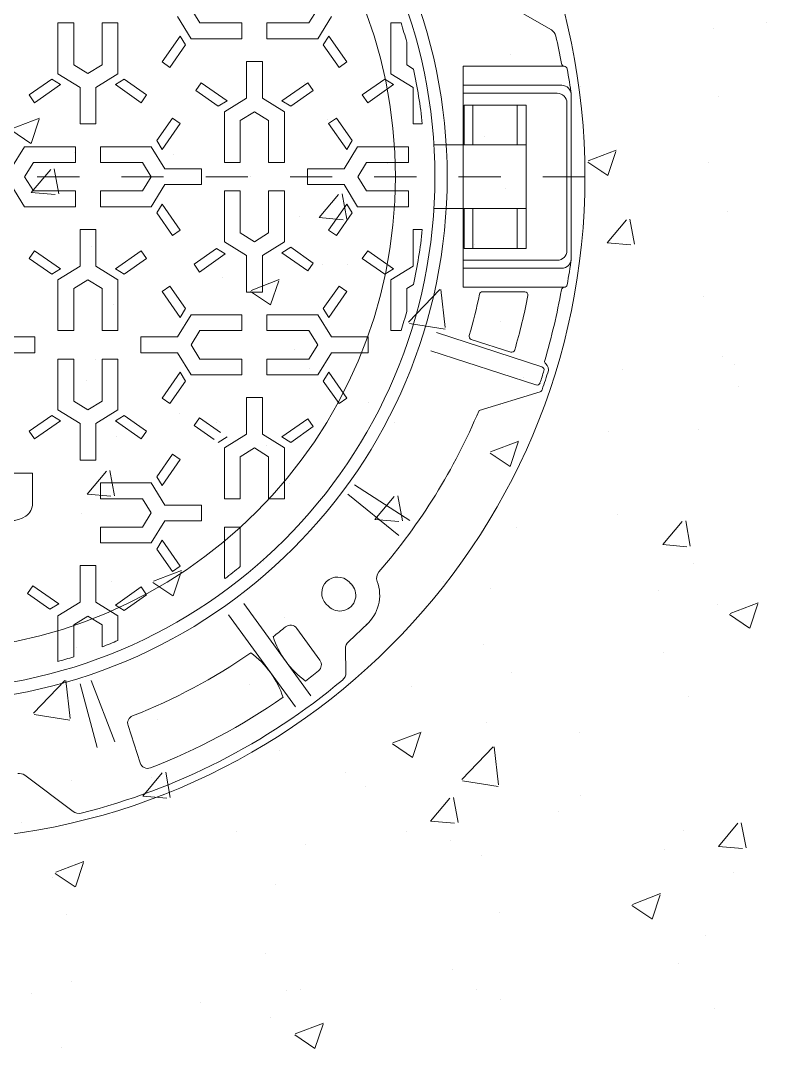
# Model space of a CAD drawing. Header units: millimetres. Extents: x 100 to 1222, y 100 to 694.
# Drawn here: x 310.25 to 312.021, y 527.775 to 530.215 of the extents above; entities that cross this region are included whole.
import ezdxf

# ---------------------------------------------------------------- set-up
doc = ezdxf.new("R2010")
doc.units = ezdxf.units.MM
doc.linetypes.add('SGC_DASHDOT', pattern=[1, 0.5, -0.25, 0, -0.25])
for name, color, linetype, lineweight in [('Alvenaria', 8, 'Continuous', 9), ('SGC-Conexoes (Linhas Externas)', 6, 'Continuous', 9), ('SGC-EIXOS', 9, 'SGC_DASHDOT', 9)]:
    doc.layers.add(name, color=color, linetype=linetype, lineweight=lineweight)

# ---------------------------------------------------------------- blocks, each defined once
blk = doc.blocks.new('BB-1-LC01-N0-D0-S0', base_point=(-177731.04, -35526.77))
at = {"layer": 'SGC-Conexoes (Linhas Externas)'}
for p, q in [((-177665.47, -35147.85), (-177635.02, -35124.91)), ((-177600.26, -35179.3), (-177592.6, -35155.71)), ((-177630.55, -35205.72), (-177619.88, -35165.46)), ((-177623.63, -35207.97), (-177608.59, -35169.12)), ((-177494.32, -35191.15), (-177536.67, -35249.44)), ((-177484.54, -35198.25), (-177526.89, -35256.54)), ((-177462.63, -35227.94), (-177462.36, -35212.88)), ((-177644.64, -35219.88), (-177644.64, -35248.76)), ((-177493.4, -35240.8), (-177478.82, -35220.74)), ((-177634.64, -35222.88), (-177634.64, -35243.17)), ((-177616.64, -35229.18), (-177616.64, -35241.26)), ((-177616.64, -35229.18), (-177616.64, -35243.17)), ((-177606.64, -35233.22), (-177606.64, -35248.76)), ((-177448.35, -35244.08), (-177460.72, -35232.45)), ((-177630.64, -35257.36), (-177644.64, -35248.76)), ((-177625.64, -35248.7), (-177634.64, -35243.17)), ((-177625.64, -35248.7), (-177616.64, -35243.17)), ((-177620.64, -35257.36), (-177606.64, -35248.76)), ((-177649.64, -35252.97), (-177663.89, -35262.94)), ((-177644.07, -35256.39), (-177649.64, -35252.97)), ((-177644.07, -35256.39), (-177649.64, -35252.97)), ((-177608.28, -35255.64), (-177602.71, -35252.21)), ((-177602.71, -35252.21), (-177588.46, -35262.19)), ((-177474.79, -35256.28), (-177473.37, -35254.86)), ((-177644.07, -35256.39), (-177660.45, -35267.86)), ((-177630.64, -35280.57), (-177630.64, -35257.36)), ((-177620.64, -35280.57), (-177620.64, -35257.36)), ((-177608.28, -35255.64), (-177591.9, -35267.11)), ((-177663.89, -35262.94), (-177660.45, -35267.86)), ((-177591.9, -35267.11), (-177588.46, -35262.19)), ((-177538.74, -35272.47), (-177539.24, -35272.77)), ((-177539.24, -35304.97), (-177539.24, -35272.77)), ((-177460.55, -35270.52), (-177459.13, -35269.1)), ((-177630.64, -35280.57), (-177620.64, -35280.57)), ((-177625.64, -35280.57), (-177630.64, -35280.57)), ((-177625.64, -35280.57), (-177620.64, -35280.57)), ((-177620.64, -35280.57), (-177622.14, -35280.57)), ((-177620.64, -35280.57), (-177622.14, -35280.57)), ((-177582.09, -35291.04), (-177572.11, -35276.79)), ((-177578.66, -35296.61), (-177567.19, -35280.23)), ((-177567.19, -35280.23), (-177572.11, -35276.79)), ((-177529.24, -35304.97), (-177529.24, -35279.95)), ((-177529.24, -35304.97), (-177529.24, -35280.27)), ((-177578.66, -35296.61), (-177582.09, -35291.04)), ((-177617.74, -35294.97), (-177585.54, -35294.97)), ((-177617.74, -35304.97), (-177617.74, -35294.97)), ((-177617.74, -35299.97), (-177617.74, -35296.47)), ((-177617.74, -35299.97), (-177617.74, -35300.55)), ((-177617.74, -35299.97), (-177617.74, -35300.55)), ((-177617.74, -35299.97), (-177617.74, -35300.55)), ((-177576.94, -35308.97), (-177585.54, -35294.97)), ((-177461.17, -35325.9), (-177428.87, -35299.6)), ((-177617.74, -35304.97), (-177591.14, -35304.97)), ((-177609.32, -35304.97), (-177593.04, -35304.97)), ((-177585.61, -35313.97), (-177591.14, -35304.97)), ((-177529.24, -35304.97), (-177539.24, -35304.97)), ((-177539.24, -35304.97), (-177539.24, -35304.97)), ((-177539.24, -35304.97), (-177539.24, -35304.97)), ((-177539.24, -35304.97), (-177537.74, -35304.97)), ((-177534.24, -35304.97), (-177537.74, -35304.97)), ((-177534.24, -35304.97), (-177529.24, -35304.97)), ((-177534.24, -35304.97), (-177531.74, -35304.97)), ((-177534.24, -35304.97), (-177530.74, -35304.97)), ((-177529.24, -35304.97), (-177531.74, -35304.97)), ((-177529.24, -35304.97), (-177530.49, -35304.97)), ((-177553.74, -35308.97), (-177576.94, -35308.97)), ((-177553.74, -35318.97), (-177553.74, -35308.97)), ((-177553.74, -35313.97), (-177553.74, -35308.97)), ((-177553.74, -35308.97), (-177553.74, -35310.47)), ((-177553.74, -35308.97), (-177553.74, -35310.47)), ((-177456.89, -35331.79), (-177421.9, -35309.2)), ((-177585.61, -35313.97), (-177591.14, -35322.97)), ((-177576.94, -35318.97), (-177585.54, -35332.97)), ((-177553.74, -35318.97), (-177576.94, -35318.97)), ((-177553.74, -35313.97), (-177553.74, -35318.97)), ((-177553.74, -35318.97), (-177553.74, -35317.47)), ((-177553.74, -35318.97), (-177553.74, -35318.97)), ((-177617.74, -35322.97), (-177591.14, -35322.97)), ((-177617.74, -35322.97), (-177617.74, -35332.97)), ((-177617.74, -35325.26), (-177617.74, -35322.97)), ((-177539.24, -35322.97), (-177539.24, -35355.16)), ((-177539.24, -35322.97), (-177529.24, -35322.97)), ((-177539.24, -35322.97), (-177534.24, -35322.97)), ((-177539.24, -35322.97), (-177539.24, -35322.97)), ((-177539.24, -35322.97), (-177537.74, -35322.97)), ((-177529.24, -35322.97), (-177530.74, -35322.97)), ((-177529.24, -35322.97), (-177529.24, -35349.57)), ((-177511.24, -35322.97), (-177511.24, -35349.57)), ((-177511.24, -35322.97), (-177511.24, -35347.66)), ((-177511.24, -35322.97), (-177509.99, -35322.97)), ((-177511.24, -35322.97), (-177508.74, -35322.97)), ((-177506.24, -35322.97), (-177511.24, -35322.97)), ((-177511.24, -35322.97), (-177501.24, -35322.97)), ((-177506.24, -35322.97), (-177509.74, -35322.97)), ((-177506.24, -35322.97), (-177508.74, -35322.97)), ((-177506.24, -35322.97), (-177502.74, -35322.97)), ((-177501.24, -35322.97), (-177502.74, -35322.97)), ((-177501.24, -35322.97), (-177501.24, -35355.16)), ((-177501.24, -35322.97), (-177501.24, -35322.97)), ((-177501.24, -35322.97), (-177501.24, -35322.97)), ((-177617.74, -35332.97), (-177585.54, -35332.97)), ((-177578.66, -35331.32), (-177582.09, -35336.89)), ((-177578.66, -35331.32), (-177567.19, -35347.7)), ((-177582.09, -35336.89), (-177572.11, -35351.14)), ((-177630.64, -35347.37), (-177630.64, -35370.57)), ((-177630.64, -35347.37), (-177629.14, -35347.37)), ((-177630.64, -35347.37), (-177629.14, -35347.37)), ((-177625.64, -35347.37), (-177630.64, -35347.37)), ((-177620.64, -35347.37), (-177630.64, -35347.37)), ((-177625.64, -35347.37), (-177620.64, -35347.37)), ((-177620.64, -35347.37), (-177622.14, -35347.37)), ((-177620.64, -35347.37), (-177620.64, -35370.57)), ((-177620.64, -35347.37), (-177620.64, -35347.37)), ((-177567.19, -35347.7), (-177572.11, -35351.14)), ((-177520.24, -35355.1), (-177529.24, -35349.57)), ((-177520.24, -35355.1), (-177511.24, -35349.57)), ((-177537.59, -35362.04), (-177543.16, -35358.61)), ((-177525.24, -35363.76), (-177539.24, -35355.16)), ((-177515.24, -35363.76), (-177501.24, -35355.16)), ((-177502.88, -35362.04), (-177497.31, -35358.61)), ((-177497.31, -35358.61), (-177483.06, -35368.59)), ((-177659.37, -35360.82), (-177662.81, -35365.74)), ((-177648.56, -35375.72), (-177662.81, -35365.74)), ((-177642.99, -35372.29), (-177659.37, -35360.82)), ((-177608.28, -35372.29), (-177591.9, -35360.82)), ((-177602.71, -35375.72), (-177588.46, -35365.74)), ((-177591.9, -35360.82), (-177588.46, -35365.74)), ((-177545.75, -35360.42), (-177558.49, -35369.34)), ((-177541.77, -35364.96), (-177555.05, -35374.26)), ((-177525.24, -35386.97), (-177525.24, -35363.76)), ((-177515.24, -35386.97), (-177515.24, -35363.76)), ((-177502.88, -35362.04), (-177486.5, -35373.51)), ((-177642.99, -35372.29), (-177648.56, -35375.72)), ((-177630.64, -35370.57), (-177644.64, -35379.17)), ((-177620.64, -35370.57), (-177606.64, -35379.17)), ((-177608.28, -35372.29), (-177602.71, -35375.72)), ((-177555.05, -35374.26), (-177558.49, -35369.34)), ((-177486.5, -35373.51), (-177483.06, -35368.59)), ((-177339.46, -35390.7), (-177378.11, -35378.89)), ((-177644.64, -35411.37), (-177644.64, -35379.17)), ((-177625.64, -35379.24), (-177634.64, -35384.77)), ((-177634.64, -35411.37), (-177634.64, -35384.77)), ((-177625.64, -35379.24), (-177616.64, -35384.77)), ((-177616.64, -35411.37), (-177616.64, -35384.77)), ((-177606.64, -35411.37), (-177606.64, -35379.17)), ((-177578.68, -35386.63), (-177573.76, -35383.19)), ((-177563.78, -35397.44), (-177573.76, -35383.19)), ((-177476.69, -35397.44), (-177466.71, -35383.19)), ((-177461.79, -35386.63), (-177466.71, -35383.19)), ((-177634.64, -35411.37), (-177634.64, -35386.67)), ((-177567.21, -35403.01), (-177578.68, -35386.63)), ((-177525.24, -35386.97), (-177515.24, -35386.97)), ((-177520.24, -35386.97), (-177515.24, -35386.97)), ((-177515.24, -35386.97), (-177516.74, -35386.97)), ((-177515.24, -35386.97), (-177516.74, -35386.97)), ((-177473.26, -35403.01), (-177461.79, -35386.63)), ((-177567.21, -35403.01), (-177563.78, -35397.44)), ((-177473.26, -35403.01), (-177476.69, -35397.44)), ((-177342.04, -35395), (-177408.58, -35416.62)), ((-177568.93, -35415.37), (-177560.33, -35401.37)), ((-177528.14, -35401.37), (-177560.33, -35401.37)), ((-177528.14, -35411.37), (-177528.14, -35401.37)), ((-177528.14, -35401.37), (-177528.14, -35401.37)), ((-177528.14, -35401.37), (-177528.14, -35401.37)), ((-177528.14, -35401.37), (-177528.14, -35402.87)), ((-177528.14, -35406.37), (-177528.14, -35402.87)), ((-177512.34, -35401.37), (-177480.14, -35401.37)), ((-177512.34, -35401.37), (-177512.34, -35402.87)), ((-177512.34, -35401.37), (-177512.34, -35401.37)), ((-177512.34, -35401.37), (-177512.34, -35401.37)), ((-177512.34, -35411.37), (-177512.34, -35401.37)), ((-177512.34, -35406.37), (-177512.34, -35402.87)), ((-177471.54, -35415.37), (-177480.14, -35401.37)), ((-177634.64, -35411.37), (-177644.64, -35411.37)), ((-177644.64, -35411.37), (-177644.64, -35411.37)), ((-177644.64, -35411.37), (-177644.64, -35411.37)), ((-177644.64, -35411.37), (-177643.14, -35411.37)), ((-177639.64, -35411.37), (-177643.14, -35411.37)), ((-177639.64, -35411.37), (-177634.64, -35411.37)), ((-177639.64, -35411.37), (-177637.14, -35411.37)), ((-177639.64, -35411.37), (-177636.14, -35411.37)), ((-177634.64, -35411.37), (-177637.14, -35411.37)), ((-177634.64, -35411.37), (-177635.89, -35411.37)), ((-177606.64, -35411.37), (-177616.64, -35411.37)), ((-177616.64, -35411.37), (-177615.14, -35411.37)), ((-177606.64, -35411.37), (-177611.64, -35411.37)), ((-177560.27, -35420.37), (-177554.74, -35411.37)), ((-177535.16, -35411.37), (-177554.74, -35411.37)), ((-177528.14, -35411.37), (-177552.83, -35411.37)), ((-177528.14, -35406.37), (-177528.14, -35407.31)), ((-177528.14, -35406.37), (-177528.14, -35407.31)), ((-177528.14, -35406.37), (-177528.14, -35407.31)), ((-177512.34, -35406.37), (-177512.34, -35411.37)), ((-177512.34, -35406.37), (-177512.34, -35408.87)), ((-177512.34, -35406.37), (-177512.34, -35409.87)), ((-177512.34, -35411.37), (-177512.34, -35408.87)), ((-177512.34, -35411.37), (-177512.34, -35410.12)), ((-177512.34, -35411.37), (-177485.74, -35411.37)), ((-177512.34, -35411.37), (-177487.64, -35411.37)), ((-177480.21, -35420.37), (-177485.74, -35411.37)), ((-177338.3, -35406.49), (-177404.95, -35428.14)), ((-177659.14, -35415.37), (-177682.34, -35415.37)), ((-177659.14, -35415.37), (-177659.14, -35416.87)), ((-177659.14, -35415.37), (-177659.14, -35416.87)), ((-177659.14, -35420.37), (-177659.14, -35415.37)), ((-177592.14, -35415.37), (-177568.93, -35415.37)), ((-177592.14, -35420.37), (-177592.14, -35415.37)), ((-177592.14, -35415.37), (-177592.14, -35416.87)), ((-177592.14, -35415.37), (-177592.14, -35416.87)), ((-177448.34, -35415.37), (-177471.54, -35415.37)), ((-177448.34, -35415.37), (-177448.34, -35416.87)), ((-177448.34, -35415.37), (-177448.34, -35416.87)), ((-177448.34, -35420.37), (-177448.34, -35415.37)), ((-177382.98, -35423.84), (-177358.07, -35415.75)), ((-177659.14, -35420.37), (-177659.14, -35425.37)), ((-177659.14, -35425.37), (-177659.14, -35423.87)), ((-177592.14, -35420.37), (-177592.14, -35425.37)), ((-177592.14, -35425.37), (-177592.14, -35423.87)), ((-177560.27, -35420.37), (-177554.74, -35429.37)), ((-177480.21, -35420.37), (-177485.74, -35429.37)), ((-177448.34, -35420.37), (-177448.34, -35425.37)), ((-177448.34, -35425.37), (-177448.34, -35423.87)), ((-177659.14, -35425.37), (-177682.34, -35425.37)), ((-177659.14, -35425.37), (-177659.14, -35425.37)), ((-177644.64, -35429.37), (-177644.64, -35461.56)), ((-177634.64, -35429.37), (-177644.64, -35429.37)), ((-177644.64, -35429.37), (-177644.64, -35429.37)), ((-177644.64, -35429.37), (-177644.64, -35429.37)), ((-177644.64, -35429.37), (-177643.14, -35429.37)), ((-177639.64, -35429.37), (-177643.14, -35429.37)), ((-177639.64, -35429.37), (-177634.64, -35429.37)), ((-177639.64, -35429.37), (-177637.14, -35429.37)), ((-177639.64, -35429.37), (-177636.14, -35429.37)), ((-177634.64, -35429.37), (-177637.14, -35429.37)), ((-177634.64, -35429.37), (-177635.89, -35429.37)), ((-177634.64, -35429.37), (-177634.64, -35454.06)), ((-177634.64, -35429.37), (-177634.64, -35455.97)), ((-177616.64, -35429.37), (-177616.64, -35455.97)), ((-177606.64, -35429.37), (-177616.64, -35429.37)), ((-177616.64, -35429.37), (-177615.14, -35429.37)), ((-177606.64, -35429.37), (-177611.64, -35429.37)), ((-177606.64, -35429.37), (-177608.14, -35429.37)), ((-177606.64, -35429.37), (-177606.64, -35461.56)), ((-177606.64, -35429.37), (-177606.64, -35429.37)), ((-177592.14, -35425.37), (-177568.93, -35425.37)), ((-177592.14, -35425.37), (-177592.14, -35425.37)), ((-177568.93, -35425.37), (-177560.33, -35439.37)), ((-177528.14, -35429.37), (-177554.74, -35429.37)), ((-177528.14, -35439.37), (-177528.14, -35429.37)), ((-177528.14, -35429.37), (-177528.14, -35430.87)), ((-177512.34, -35429.37), (-177485.74, -35429.37)), ((-177512.34, -35429.37), (-177512.34, -35430.87)), ((-177512.34, -35439.37), (-177512.34, -35429.37)), ((-177471.54, -35425.37), (-177480.14, -35439.37)), ((-177448.34, -35425.37), (-177471.54, -35425.37)), ((-177448.34, -35425.37), (-177448.34, -35425.37)), ((-177433.84, -35429.37), (-177433.84, -35461.56)), ((-177433.84, -35429.37), (-177428.84, -35429.37)), ((-177433.84, -35429.37), (-177432.34, -35429.37)), ((-177433.84, -35429.37), (-177433.84, -35429.37)), ((-177433.84, -35429.37), (-177427.46, -35429.37)), ((-177528.14, -35439.37), (-177528.14, -35434.37)), ((-177512.34, -35439.37), (-177512.34, -35434.37)), ((-177567.21, -35437.72), (-177578.68, -35454.1)), ((-177563.78, -35443.29), (-177573.76, -35457.54)), ((-177567.21, -35437.72), (-177563.78, -35443.29)), ((-177528.14, -35439.37), (-177560.33, -35439.37)), ((-177528.14, -35439.37), (-177528.14, -35437.87)), ((-177528.14, -35439.37), (-177528.14, -35439.37)), ((-177512.34, -35439.37), (-177512.34, -35437.87)), ((-177512.34, -35439.37), (-177480.14, -35439.37)), ((-177512.34, -35439.37), (-177512.34, -35439.37)), ((-177473.26, -35437.72), (-177476.69, -35443.29)), ((-177476.69, -35443.29), (-177466.71, -35457.54)), ((-177473.26, -35437.72), (-177461.79, -35454.1)), ((-177423.84, -35441.5), (-177423.84, -35455.97)), ((-177625.64, -35461.5), (-177634.64, -35455.97)), ((-177625.64, -35461.5), (-177616.64, -35455.97)), ((-177578.68, -35454.1), (-177573.76, -35457.54)), ((-177525.24, -35453.77), (-177525.24, -35476.97)), ((-177520.24, -35453.77), (-177525.24, -35453.77)), ((-177525.24, -35453.77), (-177515.24, -35453.77)), ((-177520.24, -35453.77), (-177515.24, -35453.77)), ((-177515.24, -35453.77), (-177516.74, -35453.77)), ((-177515.24, -35453.77), (-177516.74, -35453.77)), ((-177515.24, -35453.77), (-177515.24, -35476.97)), ((-177461.79, -35454.1), (-177466.71, -35457.54)), ((-177419.6, -35458.57), (-177423.84, -35455.97)), ((-177388.09, -35456.78), (-177324.22, -35456.78)), ((-177388.09, -35596.75), (-177388.09, -35456.78)), ((-177375.81, -35453.99), (-177349.09, -35453.99)), ((-177630.64, -35470.16), (-177644.64, -35461.56)), ((-177620.64, -35470.16), (-177606.64, -35461.56)), ((-177419.84, -35470.16), (-177433.84, -35461.56)), ((-177648.56, -35465.01), (-177662.81, -35474.99)), ((-177642.99, -35468.44), (-177659.37, -35479.91)), ((-177642.99, -35468.44), (-177648.56, -35465.01)), ((-177608.28, -35468.44), (-177602.71, -35465.01)), ((-177608.28, -35468.44), (-177591.9, -35479.91)), ((-177602.71, -35465.01), (-177588.46, -35474.99)), ((-177555.05, -35466.47), (-177558.49, -35471.39)), ((-177538.67, -35477.94), (-177555.05, -35466.47)), ((-177502.88, -35478.69), (-177486.5, -35467.22)), ((-177486.5, -35467.22), (-177483.06, -35472.14)), ((-177437.76, -35465.01), (-177452.01, -35474.99)), ((-177432.19, -35468.44), (-177448.57, -35479.91)), ((-177432.19, -35468.44), (-177437.76, -35465.01)), ((-177388.09, -35468.86), (-177325.75, -35468.86)), ((-177659.37, -35479.91), (-177662.81, -35474.99)), ((-177630.64, -35493.37), (-177630.64, -35470.16)), ((-177620.64, -35493.37), (-177620.64, -35470.16)), ((-177591.9, -35479.91), (-177588.46, -35474.99)), ((-177544.24, -35481.37), (-177558.49, -35471.39)), ((-177497.31, -35482.12), (-177483.06, -35472.14)), ((-177448.57, -35479.91), (-177452.01, -35474.99)), ((-177419.84, -35493.37), (-177419.84, -35470.16)), ((-177388.09, -35473.9), (-177328.54, -35473.9)), ((-177319.7, -35474.91), (-177319.7, -35526.77)), ((-177538.67, -35477.94), (-177544.24, -35481.37)), ((-177538.67, -35477.94), (-177544.24, -35481.37)), ((-177525.24, -35476.97), (-177539.24, -35485.57)), ((-177515.24, -35476.97), (-177501.24, -35485.57)), ((-177502.88, -35478.69), (-177497.31, -35482.12)), ((-177387.57, -35481.45), (-177387.57, -35506.63)), ((-177387.57, -35481.45), (-177348.29, -35481.45)), ((-177381.98, -35481.45), (-177381.98, -35506.63)), ((-177353.88, -35481.45), (-177353.88, -35506.63)), ((-177348.29, -35481.45), (-177348.29, -35526.77)), ((-177322.49, -35479.94), (-177322.49, -35526.77)), ((-177582.09, -35503.84), (-177572.11, -35489.59)), ((-177567.19, -35493.03), (-177572.11, -35489.59)), ((-177539.24, -35517.77), (-177539.24, -35485.57)), ((-177520.24, -35485.64), (-177529.24, -35491.17)), ((-177520.24, -35485.64), (-177511.24, -35491.17)), ((-177501.24, -35517.77), (-177501.24, -35485.57)), ((-177473.28, -35493.03), (-177468.36, -35489.59)), ((-177458.38, -35503.84), (-177468.36, -35489.59)), ((-177630.64, -35493.37), (-177629.14, -35493.37)), ((-177630.64, -35493.37), (-177629.14, -35493.37)), ((-177620.64, -35493.37), (-177630.64, -35493.37)), ((-177625.64, -35493.37), (-177630.64, -35493.37)), ((-177625.64, -35493.37), (-177620.64, -35493.37)), ((-177620.64, -35493.37), (-177622.14, -35493.37)), ((-177620.64, -35493.37), (-177620.64, -35493.37)), ((-177578.66, -35509.41), (-177567.19, -35493.03)), ((-177529.24, -35517.77), (-177529.24, -35491.17)), ((-177511.24, -35517.77), (-177511.24, -35491.17)), ((-177511.24, -35517.77), (-177511.24, -35493.07)), ((-177461.81, -35509.41), (-177473.28, -35493.03)), ((-177419.84, -35493.37), (-177418.34, -35493.37)), ((-177419.84, -35493.37), (-177419.84, -35493.37)), ((-177414.84, -35493.37), (-177419.84, -35493.37)), ((-177419.84, -35493.37), (-177413.98, -35493.37)), ((-177414.84, -35493.37), (-177413.98, -35493.37)), ((-177674.33, -35521.77), (-177665.73, -35507.77)), ((-177633.54, -35507.77), (-177665.73, -35507.77)), ((-177633.54, -35517.77), (-177633.54, -35507.77)), ((-177633.54, -35507.77), (-177633.54, -35507.77)), ((-177633.54, -35507.77), (-177633.54, -35507.77)), ((-177633.54, -35507.77), (-177633.54, -35509.27)), ((-177617.74, -35507.77), (-177585.54, -35507.77)), ((-177617.74, -35507.77), (-177617.74, -35507.77)), ((-177617.74, -35507.77), (-177617.74, -35512.77)), ((-177617.74, -35507.77), (-177617.74, -35509.27)), ((-177617.74, -35507.77), (-177617.74, -35517.77)), ((-177576.94, -35521.77), (-177585.54, -35507.77)), ((-177578.66, -35509.41), (-177582.09, -35503.84)), ((-177463.53, -35521.77), (-177454.93, -35507.77)), ((-177461.81, -35509.41), (-177458.38, -35503.84)), ((-177422.74, -35507.77), (-177454.93, -35507.77)), ((-177422.74, -35507.77), (-177422.74, -35509.27)), ((-177422.74, -35507.77), (-177422.74, -35507.77)), ((-177422.74, -35507.77), (-177422.74, -35507.77)), ((-177422.74, -35517.77), (-177422.74, -35507.77)), ((-177406.9, -35506.63), (-177348.29, -35506.63)), ((-177633.54, -35512.77), (-177633.54, -35509.27)), ((-177633.54, -35512.77), (-177633.54, -35516.27)), ((-177633.54, -35512.77), (-177633.54, -35515.27)), ((-177633.54, -35512.77), (-177633.54, -35517.77)), ((-177633.54, -35517.77), (-177633.54, -35515.27)), ((-177422.74, -35512.77), (-177422.74, -35509.27)), ((-177422.74, -35512.77), (-177422.74, -35517.77)), ((-177422.74, -35512.77), (-177422.74, -35515.27)), ((-177422.74, -35512.77), (-177422.74, -35516.27)), ((-177422.74, -35517.77), (-177422.74, -35515.27)), ((-177665.67, -35526.77), (-177660.14, -35517.77)), ((-177633.54, -35517.77), (-177660.14, -35517.77)), ((-177633.54, -35517.77), (-177658.23, -35517.77)), ((-177633.54, -35517.77), (-177633.54, -35516.52)), ((-177617.74, -35517.77), (-177617.74, -35516.27)), ((-177617.74, -35517.77), (-177591.14, -35517.77)), ((-177585.61, -35526.77), (-177591.14, -35517.77)), ((-177553.74, -35521.77), (-177576.94, -35521.77)), ((-177553.74, -35521.77), (-177553.74, -35521.77)), ((-177553.74, -35521.77), (-177553.74, -35523.27)), ((-177553.74, -35521.77), (-177553.74, -35531.77)), ((-177553.74, -35526.77), (-177553.74, -35521.77)), ((-177539.24, -35517.77), (-177529.24, -35517.77)), ((-177539.24, -35517.77), (-177537.74, -35517.77)), ((-177539.24, -35517.77), (-177539.24, -35517.77)), ((-177539.24, -35517.77), (-177534.24, -35517.77)), ((-177529.24, -35517.77), (-177530.74, -35517.77)), ((-177511.24, -35517.77), (-177501.24, -35517.77)), ((-177506.24, -35517.77), (-177511.24, -35517.77)), ((-177511.24, -35517.77), (-177508.74, -35517.77)), ((-177511.24, -35517.77), (-177509.99, -35517.77)), ((-177506.24, -35517.77), (-177509.74, -35517.77)), ((-177506.24, -35517.77), (-177508.74, -35517.77)), ((-177506.24, -35517.77), (-177502.74, -35517.77)), ((-177501.24, -35517.77), (-177502.74, -35517.77)), ((-177501.24, -35517.77), (-177501.24, -35517.77)), ((-177501.24, -35517.77), (-177501.24, -35517.77)), ((-177486.74, -35521.77), (-177463.53, -35521.77)), ((-177486.74, -35521.77), (-177486.74, -35523.27)), ((-177486.74, -35521.77), (-177486.74, -35523.27)), ((-177486.74, -35526.77), (-177486.74, -35521.77)), ((-177454.87, -35526.77), (-177449.34, -35517.77)), ((-177422.74, -35517.77), (-177449.34, -35517.77)), ((-177422.74, -35517.77), (-177447.43, -35517.77)), ((-177422.74, -35517.77), (-177422.74, -35516.52)), ((-177665.67, -35526.77), (-177660.14, -35535.77)), ((-177585.61, -35526.77), (-177591.14, -35535.77)), ((-177553.74, -35526.77), (-177553.74, -35531.77)), ((-177486.74, -35526.77), (-177486.74, -35531.77)), ((-177454.87, -35526.77), (-177449.34, -35535.77)), ((-177348.29, -35572.08), (-177348.29, -35526.77)), ((-177322.49, -35573.59), (-177322.49, -35526.77)), ((-177319.7, -35578.63), (-177319.7, -35526.77)), ((-177674.33, -35531.77), (-177665.73, -35545.77)), ((-177576.94, -35531.77), (-177585.54, -35545.77)), ((-177553.74, -35531.77), (-177576.94, -35531.77)), ((-177553.74, -35531.77), (-177553.74, -35530.27)), ((-177553.74, -35531.77), (-177553.74, -35530.27)), ((-177486.74, -35531.77), (-177486.74, -35530.27)), ((-177486.74, -35531.77), (-177463.53, -35531.77)), ((-177486.74, -35531.77), (-177486.74, -35531.77)), ((-177463.53, -35531.77), (-177454.93, -35545.77)), ((-177633.54, -35535.77), (-177660.14, -35535.77)), ((-177633.54, -35545.77), (-177633.54, -35535.77)), ((-177633.54, -35535.77), (-177633.54, -35537.27)), ((-177633.54, -35545.77), (-177633.54, -35540.77)), ((-177617.74, -35535.77), (-177617.74, -35538.27)), ((-177617.74, -35540.77), (-177617.74, -35535.77)), ((-177617.74, -35535.77), (-177617.74, -35545.77)), ((-177617.74, -35535.77), (-177593.04, -35535.77)), ((-177617.74, -35535.77), (-177591.14, -35535.77)), ((-177617.74, -35535.77), (-177617.74, -35537.02)), ((-177617.74, -35540.77), (-177617.74, -35537.27)), ((-177617.74, -35540.77), (-177617.74, -35538.27)), ((-177617.74, -35540.77), (-177617.74, -35544.27)), ((-177539.24, -35535.77), (-177539.24, -35567.96)), ((-177529.24, -35535.77), (-177539.24, -35535.77)), ((-177539.24, -35535.77), (-177537.74, -35535.77)), ((-177539.24, -35535.77), (-177539.24, -35535.77)), ((-177539.24, -35535.77), (-177539.24, -35535.77)), ((-177534.24, -35535.77), (-177537.74, -35535.77)), ((-177534.24, -35535.77), (-177529.24, -35535.77)), ((-177534.24, -35535.77), (-177530.74, -35535.77)), ((-177534.24, -35535.77), (-177531.74, -35535.77)), ((-177529.24, -35535.77), (-177531.74, -35535.77)), ((-177529.24, -35535.77), (-177530.49, -35535.77)), ((-177529.24, -35535.77), (-177529.24, -35560.46)), ((-177529.24, -35535.77), (-177529.24, -35562.37)), ((-177511.24, -35535.77), (-177511.24, -35562.37)), ((-177501.24, -35535.77), (-177511.24, -35535.77)), ((-177511.24, -35535.77), (-177509.74, -35535.77)), ((-177501.24, -35535.77), (-177506.24, -35535.77)), ((-177501.24, -35535.77), (-177502.74, -35535.77)), ((-177501.24, -35535.77), (-177501.24, -35567.96)), ((-177501.24, -35535.77), (-177501.24, -35535.77)), ((-177422.74, -35535.77), (-177449.34, -35535.77)), ((-177422.74, -35545.77), (-177422.74, -35535.77)), ((-177422.74, -35535.77), (-177422.74, -35537.27)), ((-177422.74, -35545.77), (-177422.74, -35540.77)), ((-177633.54, -35545.77), (-177665.73, -35545.77)), ((-177633.54, -35545.77), (-177633.54, -35544.27)), ((-177633.54, -35545.77), (-177633.54, -35545.77)), ((-177617.74, -35545.77), (-177585.54, -35545.77)), ((-177578.66, -35544.12), (-177582.09, -35549.69)), ((-177578.66, -35544.12), (-177567.19, -35560.5)), ((-177461.81, -35544.12), (-177473.28, -35560.5)), ((-177461.81, -35544.12), (-177458.38, -35549.69)), ((-177422.74, -35545.77), (-177454.93, -35545.77)), ((-177422.74, -35545.77), (-177422.74, -35544.27)), ((-177422.74, -35545.77), (-177422.74, -35545.77)), ((-177406.9, -35546.91), (-177348.29, -35546.91)), ((-177387.57, -35572.08), (-177387.57, -35546.91)), ((-177381.98, -35572.08), (-177381.98, -35546.91)), ((-177353.88, -35572.08), (-177353.88, -35546.91)), ((-177582.09, -35549.69), (-177572.11, -35563.94)), ((-177458.38, -35549.69), (-177468.36, -35563.94)), ((-177630.64, -35560.17), (-177630.64, -35583.37)), ((-177630.64, -35560.17), (-177629.14, -35560.17)), ((-177630.64, -35560.17), (-177629.14, -35560.17)), ((-177620.64, -35560.17), (-177630.64, -35560.17)), ((-177625.64, -35560.17), (-177630.64, -35560.17)), ((-177625.64, -35560.17), (-177620.64, -35560.17)), ((-177620.64, -35560.17), (-177622.14, -35560.17)), ((-177620.64, -35560.17), (-177620.64, -35583.37)), ((-177620.64, -35560.17), (-177620.64, -35560.17)), ((-177567.19, -35560.5), (-177572.11, -35563.94)), ((-177473.28, -35560.5), (-177468.36, -35563.94)), ((-177419.84, -35560.17), (-177419.84, -35583.37)), ((-177419.84, -35560.17), (-177418.34, -35560.17)), ((-177419.84, -35560.17), (-177419.84, -35560.17)), ((-177414.84, -35560.17), (-177419.84, -35560.17)), ((-177419.84, -35560.17), (-177413.98, -35560.17)), ((-177414.84, -35560.17), (-177413.98, -35560.17)), ((-177520.24, -35567.9), (-177529.24, -35562.37)), ((-177520.24, -35567.9), (-177511.24, -35562.37)), ((-177659.37, -35573.62), (-177662.81, -35578.54)), ((-177642.99, -35585.09), (-177659.37, -35573.62)), ((-177608.28, -35585.09), (-177591.9, -35573.62)), ((-177591.9, -35573.62), (-177588.46, -35578.54)), ((-177543.16, -35571.41), (-177557.41, -35581.39)), ((-177537.59, -35574.84), (-177543.16, -35571.41)), ((-177525.24, -35576.56), (-177539.24, -35567.96)), ((-177515.24, -35576.56), (-177501.24, -35567.96)), ((-177502.88, -35574.84), (-177497.31, -35571.41)), ((-177497.31, -35571.41), (-177483.06, -35581.39)), ((-177448.57, -35573.62), (-177452.01, -35578.54)), ((-177432.19, -35585.09), (-177448.57, -35573.62)), ((-177387.57, -35572.08), (-177348.29, -35572.08)), ((-177648.56, -35588.52), (-177662.81, -35578.54)), ((-177602.71, -35588.52), (-177588.46, -35578.54)), ((-177537.59, -35574.84), (-177553.97, -35586.31)), ((-177525.24, -35599.77), (-177525.24, -35576.56)), ((-177515.24, -35599.77), (-177515.24, -35576.56)), ((-177502.88, -35574.84), (-177486.5, -35586.31)), ((-177437.76, -35588.52), (-177452.01, -35578.54)), ((-177388.09, -35579.63), (-177328.54, -35579.63)), ((-177642.99, -35585.09), (-177648.56, -35588.52)), ((-177630.64, -35583.37), (-177644.64, -35591.97)), ((-177620.64, -35583.37), (-177606.64, -35591.97)), ((-177608.28, -35585.09), (-177602.71, -35588.52)), ((-177553.97, -35586.31), (-177557.41, -35581.39)), ((-177486.5, -35586.31), (-177483.06, -35581.39)), ((-177432.19, -35585.09), (-177437.76, -35588.52)), ((-177419.84, -35583.37), (-177433.84, -35591.97)), ((-177388.09, -35584.67), (-177325.75, -35584.67)), ((-177644.64, -35624.17), (-177644.64, -35591.97)), ((-177625.64, -35592.04), (-177634.64, -35597.57)), ((-177625.64, -35592.04), (-177616.64, -35597.57)), ((-177606.64, -35624.17), (-177606.64, -35591.97)), ((-177433.84, -35624.17), (-177433.84, -35591.97)), ((-177634.64, -35624.17), (-177634.64, -35597.57)), ((-177634.64, -35624.17), (-177634.64, -35599.47)), ((-177616.64, -35624.17), (-177616.64, -35597.57)), ((-177578.68, -35599.43), (-177573.76, -35595.99)), ((-177567.21, -35615.81), (-177578.68, -35599.43)), ((-177563.78, -35610.24), (-177573.76, -35595.99)), ((-177525.24, -35599.77), (-177523.74, -35599.77)), ((-177525.24, -35599.77), (-177523.74, -35599.77)), ((-177520.24, -35599.77), (-177525.24, -35599.77)), ((-177515.24, -35599.77), (-177525.24, -35599.77)), ((-177520.24, -35599.77), (-177515.24, -35599.77)), ((-177515.24, -35599.77), (-177516.74, -35599.77)), ((-177515.24, -35599.77), (-177515.24, -35599.77)), ((-177476.69, -35610.24), (-177466.71, -35595.99)), ((-177473.26, -35615.81), (-177461.79, -35599.43)), ((-177461.79, -35599.43), (-177466.71, -35595.99)), ((-177419.6, -35594.96), (-177423.84, -35597.57)), ((-177423.84, -35612.03), (-177423.84, -35597.57)), ((-177388.09, -35596.75), (-177324.22, -35596.75)), ((-177567.21, -35615.81), (-177563.78, -35610.24)), ((-177567.21, -35615.81), (-177563.78, -35610.24)), ((-177473.26, -35615.81), (-177476.69, -35610.24)), ((-177568.93, -35628.17), (-177560.33, -35614.17)), ((-177528.14, -35614.17), (-177560.33, -35614.17)), ((-177528.14, -35614.17), (-177528.14, -35615.67)), ((-177528.14, -35614.17), (-177528.14, -35614.17)), ((-177528.14, -35614.17), (-177528.14, -35619.17)), ((-177528.14, -35614.17), (-177528.14, -35624.17)), ((-177512.34, -35614.17), (-177480.14, -35614.17)), ((-177512.34, -35614.17), (-177512.34, -35624.17)), ((-177512.34, -35614.17), (-177512.34, -35619.17)), ((-177512.34, -35614.17), (-177512.34, -35614.17)), ((-177512.34, -35614.17), (-177512.34, -35615.67)), ((-177471.54, -35628.17), (-177480.14, -35614.17)), ((-177365.11, -35638.69), (-177332.32, -35619.76)), ((-177634.64, -35624.17), (-177644.64, -35624.17)), ((-177644.64, -35624.17), (-177644.64, -35624.17)), ((-177644.64, -35624.17), (-177644.64, -35624.17)), ((-177644.64, -35624.17), (-177643.14, -35624.17)), ((-177639.64, -35624.17), (-177643.14, -35624.17)), ((-177639.64, -35624.17), (-177634.64, -35624.17)), ((-177639.64, -35624.17), (-177637.14, -35624.17)), ((-177639.64, -35624.17), (-177636.14, -35624.17)), ((-177634.64, -35624.17), (-177637.14, -35624.17)), ((-177634.64, -35624.17), (-177635.89, -35624.17)), ((-177606.64, -35624.17), (-177616.64, -35624.17)), ((-177616.64, -35624.17), (-177615.14, -35624.17)), ((-177606.64, -35624.17), (-177611.64, -35624.17)), ((-177606.64, -35624.17), (-177608.14, -35624.17)), ((-177606.64, -35624.17), (-177606.64, -35624.17)), ((-177560.27, -35633.17), (-177554.74, -35624.17)), ((-177528.14, -35624.17), (-177554.74, -35624.17)), ((-177528.14, -35624.17), (-177528.14, -35622.67)), ((-177512.34, -35624.17), (-177512.34, -35622.67)), ((-177512.34, -35624.17), (-177485.74, -35624.17)), ((-177480.21, -35633.17), (-177485.74, -35624.17)), ((-177433.84, -35624.17), (-177428.84, -35624.17)), ((-177433.84, -35624.17), (-177432.34, -35624.17)), ((-177433.84, -35624.17), (-177433.84, -35624.17)), ((-177433.84, -35624.17), (-177427.46, -35624.17))]:
    blk.add_line(p, q, dxfattribs=at)
blk.add_lwpolyline([(-177673.43, -35339.21), (-177660.67, -35339.21), (-177660.67, -35320.17, 0.241531), (-177664.89, -35311.94, 0.366568), (-177683.75, -35313.45, 0.387414), (-177703.45, -35312.59), (-177703.45, -35309.19), (-177716.21, -35311.21), (-177716.21, -35339.21), (-177703.45, -35339.21), (-177703.45, -35323.83, -1), (-177694.07, -35323.83), (-177694.07, -35339.21), (-177682.81, -35339.21), (-177682.81, -35323.83, -1), (-177673.43, -35323.83)], format="xyb", close=True, dxfattribs=at)
for radius in [420, 332.79, 325, 300]:
    blk.add_circle((-177731.04, -35526.77), radius, dxfattribs=at)
for centre, radius, start, end in [((-177631.39, -35129.74), 6.04, 75.91049, 127), ((-177731.04, -35526.77), 415.39, 50.08951, 75.91049), ((-177669.11, -35143.03), 6.04, 260.83243, 307), ((-177587.84, -35157.25), 5, 68.81758, 162), ((-177731.04, -35526.77), 401.29, 55.20809, 68.81758), ((-177595.51, -35180.85), 5, 162, 248.6052), ((-177731.04, -35526.77), 366.52, 55.31679, 68.6052), ((-177556.85, -35178.97), 57.75, 306.416, 341.584), ((-177453.64, -35253.96), 57.75, 126.416, 161.584), ((-177731.04, -35526.77), 401.29, 51.22758, 52.71257), ((-177468.4, -35212.78), 6.04, 359, 50.08951), ((-177482.87, -35217.8), 5, 324, 51.22758), ((-177731.04, -35526.77), 318.81, 72.39996, 74.27597), ((-177731.04, -35526.77), 318.81, 67.03331, 68.97166), ((-177456.59, -35228.04), 6.04, 179, 226.76611), ((-177731.04, -35526.77), 366.52, 51.04262, 52.59574), ((-177497.44, -35237.87), 5, 231.04262, 324), ((-177466.15, -35261.88), 25.18, 339.73641, 48.53222), ((-177466.15, -35261.88), 10.07, 314.22987, 135.77013), ((-177467.58, -35263.31), 10.07, 135.77429, 315.77373), ((-177731.04, -35526.77), 318.81, 50.73037, 52.90432), ((-177436.87, -35272.69), 6.04, 159.73641, 220.81703), ((-177731.04, -35526.77), 382.66, 22.73372, 40.81703), ((-177340.05, -35392.63), 2.01, 19.06363, 73), ((-177730.75, -35527.64), 415.39, 17.28009, 19.06363), ((-177341.41, -35396.91), 2.01, 18.5657, 108), ((-177728.16, -35526.81), 409.99, 18, 18.5657), ((-177338.92, -35404.57), 2.01, 288, 17.4343), ((-177728.16, -35526.81), 409.99, 17.4343, 18), ((-177338.92, -35404.57), 4.8, 309.7794, 17.4343), ((-177334.56, -35409.81), 2.01, 129.7794, 196.43548), ((-177731.04, -35526.77), 411.35, 10.02917, 16.43548), ((-177357.45, -35417.66), 2.01, 16.27999, 108), ((-177731.04, -35526.77), 391.21, 11.07908, 16.27999), ((-177382.36, -35425.76), 2.01, 108, 196.15589), ((-177731.04, -35526.77), 318.81, 15.51282, 17.78867), ((-177731.04, -35526.77), 361, 11.8894, 16.15589), ((-177375.81, -35451.98), 2.01, 191.8894, 270), ((-177349.09, -35451.98), 2.01, 270, 11.07908), ((-177323.99, -35454.78), 2.01, 190.02917, 265.3466), ((-177324.32, -35458.79), 2.01, 10.22747, 85.3466), ((-177731.04, -35526.77), 318.81, 6.01352, 12.35143), ((-177728.47, -35531.71), 412.69, 7.91181, 10.22747), ((-177325.75, -35474.91), 6.04, 0, 90), ((-177328.54, -35479.94), 6.04, 0, 90), ((-177731.04, -35526.77), 318.81, 347.64857, 353.98648), ((-177328.54, -35573.59), 6.04, 270, 0), ((-177325.75, -35578.63), 6.04, 270, 0), ((-177728.47, -35521.82), 412.69, 349.77253, 352.08819), ((-177731.04, -35526.77), 411.35, 347.49453, 349.97083), ((-177323.99, -35598.75), 2.01, 94.6534, 169.97083), ((-177324.32, -35594.74), 2.01, 274.6534, 349.77253), ((-177731.04, -35526.77), 318.81, 342.21133, 344.48718), ((-177335.34, -35614.53), 6.04, 300, 347.49453)]:
    blk.add_arc(centre, radius, start, end, dxfattribs=at)
at = {"layer": 'SGC-EIXOS'}
blk.add_line((-177311.04, -35526.77), (-178151.04, -35526.77), dxfattribs=at)

msp = doc.modelspace()

# ---------------------------------------------------------------- linework, layer by layer
at = {"layer": 'Alvenaria'}
for p, q in [((312.0208, 530.2103), (312.0208, 530.2103)), ((311.8943, 530.1953), (311.8943, 530.1953)), ((311.4132, 530.1343), (311.4132, 530.1343)), ((310.9242, 530.0672), (310.9242, 530.0672)), ((311.5783, 530.0587), (311.5783, 530.0587)), ((311.9081, 530.0359), (311.9081, 530.0359)), ((311.2176, 530.0113), (311.2176, 530.0113)), ((310.229, 529.958), (310.2957, 529.9836)), ((310.2755, 529.9233), (310.2948, 529.9808)), ((310.4294, 529.9958), (310.4294, 529.9958)), ((310.9792, 529.9799), (310.9792, 529.9799)), ((310.2277, 529.9553), (310.2751, 529.9234)), ((311.3526, 529.9405), (311.3526, 529.9405)), ((311.5978, 529.8817), (311.6645, 529.9073)), ((311.6443, 529.847), (311.6636, 529.9045)), ((310.3776, 529.9007), (310.3776, 529.9007)), ((310.6135, 529.8971), (310.6135, 529.8971)), ((310.276, 529.807), (310.322, 529.8618)), ((310.3416, 529.8036), (310.3305, 529.8633)), ((311.122, 529.8756), (311.122, 529.8756)), ((311.5966, 529.879), (311.644, 529.8471)), ((311.8827, 529.8782), (311.8827, 529.8782)), ((310.7971, 529.8452), (310.7971, 529.8452)), ((311.6305, 529.8541), (311.6305, 529.8541)), ((310.276, 529.807), (310.333, 529.802)), ((311.4016, 529.8172), (311.4016, 529.8172)), ((310.9592, 529.7473), (311.0051, 529.802)), ((311.0247, 529.7438), (311.0137, 529.8035)), ((311.9293, 529.7623), (311.9293, 529.7623)), ((310.9126, 529.7501), (310.9126, 529.7501)), ((310.9592, 529.7472), (311.0162, 529.7422)), ((311.6424, 529.6875), (311.6883, 529.7422)), ((311.7079, 529.6841), (311.6969, 529.7438)), ((311.5808, 529.7314), (311.5808, 529.7314)), ((311.6424, 529.6875), (311.6993, 529.6825)), ((310.4179, 529.6787), (310.4179, 529.6787)), ((311.3278, 529.6831), (311.3278, 529.6831)), ((310.967, 529.6356), (310.967, 529.6356)), ((311.0254, 529.6361), (311.0254, 529.6361)), ((310.7286, 529.6042), (310.7286, 529.6042)), ((310.7975, 529.5745), (310.8642, 529.6001)), ((310.844, 529.5398), (310.8633, 529.5973)), ((310.7963, 529.5718), (310.8437, 529.5399)), ((311.1716, 529.499), (311.2458, 529.5763)), ((311.2586, 529.4861), (311.2481, 529.5766)), ((310.4699, 529.5407), (310.4699, 529.5407)), ((311.8711, 529.5611), (311.8711, 529.5611)), ((311.1733, 529.4955), (311.258, 529.4823)), ((311.39, 529.5001), (311.39, 529.5001)), ((310.901, 529.4331), (310.901, 529.4331)), ((311.9172, 529.418), (311.9172, 529.418)), ((310.428, 529.4103), (310.428, 529.4103)), ((311.9446, 529.3981), (311.9446, 529.3981)), ((310.9365, 529.3888), (310.9365, 529.3888)), ((311.6787, 529.3866), (311.6787, 529.3866)), ((310.4063, 529.3617), (310.4063, 529.3617)), ((311.445, 529.3674), (311.445, 529.3674)), ((311.9534, 529.3459), (311.9534, 529.3459)), ((311.0772, 529.3074), (311.0772, 529.3074)), ((311.3891, 529.3027), (311.3891, 529.3027)), ((310.6289, 529.2824), (310.6289, 529.2824)), ((310.7165, 529.2599), (310.7165, 529.2599)), ((311.1373, 529.2609), (311.1373, 529.2609)), ((310.478, 529.2285), (310.478, 529.2285)), ((311.6458, 529.2394), (311.6458, 529.2394)), ((311.8596, 529.244), (311.8596, 529.244)), ((310.8336, 529.2074), (310.8336, 529.2074)), ((311.3661, 529.191), (311.4328, 529.2166)), ((311.4126, 529.1563), (311.4319, 529.2138)), ((311.3648, 529.1883), (311.4122, 529.1564)), ((311.3785, 529.183), (311.3785, 529.183)), ((310.4082, 529.0906), (310.4541, 529.1453)), ((310.4737, 529.0871), (310.4627, 529.1468)), ((310.2782, 529.112), (310.2782, 529.112)), ((310.8894, 529.116), (310.8894, 529.116)), ((310.4082, 529.0905), (310.4651, 529.0856)), ((311.0914, 529.0308), (311.1373, 529.0855)), ((311.1569, 529.0274), (311.1459, 529.0871)), ((310.3947, 529.0446), (310.3947, 529.0446)), ((311.0914, 529.0308), (311.1483, 529.0258)), ((311.6666, 529.0423), (311.6666, 529.0423)), ((311.8401, 528.9676), (311.8291, 529.0273)), ((311.4282, 529.0109), (311.4282, 529.0109)), ((311.7746, 528.971), (311.8205, 529.0258)), ((311.7746, 528.971), (311.8315, 528.966)), ((310.8266, 528.9317), (310.8266, 528.9317)), ((310.5658, 528.8838), (310.6324, 528.9094)), ((310.6123, 528.8491), (310.6316, 528.9066)), ((310.747, 528.9047), (310.747, 528.9047)), ((311.848, 528.9269), (311.848, 528.9269)), ((310.4659, 528.8842), (310.4659, 528.8842)), ((310.5645, 528.8811), (310.6119, 528.8492)), ((311.2555, 528.8832), (311.2555, 528.8832)), ((311.3669, 528.866), (311.3669, 528.866)), ((311.7639, 528.8617), (311.7639, 528.8617)), ((311.9346, 528.8075), (312.0013, 528.8331)), ((311.9053, 528.8297), (311.9053, 528.8297)), ((311.9811, 528.7728), (312.0004, 528.8303)), ((310.8778, 528.7989), (310.8778, 528.7989)), ((311.9334, 528.8048), (311.9808, 528.7729)), ((311.3498, 528.7344), (311.3498, 528.7344)), ((310.3831, 528.7275), (310.3831, 528.7275)), ((311.7768, 528.7141), (311.7768, 528.7141)), ((311.416, 528.6666), (311.416, 528.6666)), ((310.2814, 528.5711), (310.3556, 528.6485)), ((310.3683, 528.5583), (310.3578, 528.6487)), ((310.7943, 528.639), (310.7943, 528.639)), ((311.1776, 528.6352), (311.1776, 528.6352)), ((311.8364, 528.6099), (311.8364, 528.6099)), ((310.283, 528.5676), (310.3678, 528.5545)), ((310.576, 528.556), (310.576, 528.556)), ((311.3553, 528.5489), (311.3553, 528.5489)), ((311.1343, 528.5003), (311.201, 528.5259)), ((311.1808, 528.4656), (311.2001, 528.5231)), ((311.578, 528.5253), (311.578, 528.5253)), ((311.1331, 528.4976), (311.1805, 528.4657)), ((311.2979, 528.4135), (311.3721, 528.4908)), ((311.3849, 528.4006), (311.3744, 528.4911)), ((310.8662, 528.4818), (310.8662, 528.4818)), ((310.5404, 528.3741), (310.5863, 528.4288)), ((310.5615, 528.418), (310.5615, 528.418)), ((310.6059, 528.3707), (310.5949, 528.4304)), ((311.0226, 528.4299), (311.0226, 528.4299)), ((310.3715, 528.4104), (310.3715, 528.4104)), ((311.07, 528.3965), (311.07, 528.3965)), ((311.2996, 528.41), (311.3843, 528.3968)), ((310.5404, 528.3741), (310.5973, 528.3691)), ((311.2236, 528.3143), (311.2695, 528.3691)), ((311.2891, 528.3109), (311.2781, 528.3706)), ((311.5785, 528.375), (311.5785, 528.375)), ((310.4671, 528.3346), (310.4671, 528.3346)), ((311.5262, 528.3384), (311.5262, 528.3384)), ((310.2539, 528.3115), (310.2539, 528.3115)), ((311.2236, 528.3143), (311.2805, 528.3093)), ((311.9067, 528.2546), (311.9527, 528.3093)), ((311.9723, 528.2511), (311.9612, 528.3108)), ((310.7624, 528.29), (310.7624, 528.29)), ((311.1655, 528.2909), (311.1655, 528.2909)), ((311.8248, 528.2928), (311.8248, 528.2928)), ((310.927, 528.2596), (310.927, 528.2596)), ((311.2708, 528.2685), (311.2708, 528.2685)), ((311.7793, 528.247), (311.7793, 528.247)), ((311.9067, 528.2545), (311.9637, 528.2495)), ((311.3437, 528.2318), (311.3437, 528.2318)), ((310.334, 528.1931), (310.4007, 528.2187)), ((310.3805, 528.1583), (310.3998, 528.2159)), ((310.3255, 528.1804), (310.3255, 528.1804)), ((310.3328, 528.1904), (310.3802, 528.1585)), ((311.9418, 528.1919), (311.9418, 528.1919)), ((310.8547, 528.1647), (310.8547, 528.1647)), ((311.7029, 528.1168), (311.7696, 528.1424)), ((311.7494, 528.0821), (311.7687, 528.1396)), ((311.7016, 528.1141), (311.749, 528.0822)), ((310.3599, 528.0933), (310.3599, 528.0933)), ((311.3863, 528.0966), (311.3863, 528.0966)), ((311.8772, 528.042), (311.8772, 528.042)), ((310.8308, 528.0012), (310.8308, 528.0012)), ((311.2756, 527.9628), (311.2756, 527.9628)), ((311.8132, 527.9757), (311.8132, 527.9757)), ((310.372, 527.9338), (310.372, 527.9338)), ((310.2754, 527.9059), (310.2754, 527.9059)), ((310.8805, 527.9123), (310.8805, 527.9123)), ((310.9149, 527.9153), (310.9149, 527.9153)), ((311.3321, 527.9147), (311.3321, 527.9147)), ((310.6765, 527.8839), (310.6765, 527.8839)), ((311.389, 527.8908), (311.389, 527.8908)), ((311.8974, 527.8693), (311.8974, 527.8693)), ((310.8431, 527.8477), (310.8431, 527.8477)), ((310.9026, 527.8096), (310.9692, 527.8352)), ((310.9491, 527.7749), (310.9684, 527.8324)), ((310.9013, 527.8069), (310.9487, 527.775)), ((310.3484, 527.7762), (310.3484, 527.7762))]:
    msp.add_line(p, q, dxfattribs=at)

# ---------------------------------------------------------------- block references
at = {"layer": 'SGC-Conexoes (Linhas Externas)', "xscale": -0.00375, "yscale": 0.00375, "zscale": 0.00375, "rotation": 180}
msp.add_blockref('BB-1-LC01-N0-D0-S0', (310.0151, 529.8442), dxfattribs=at)

doc.saveas('drawing.dxf')
